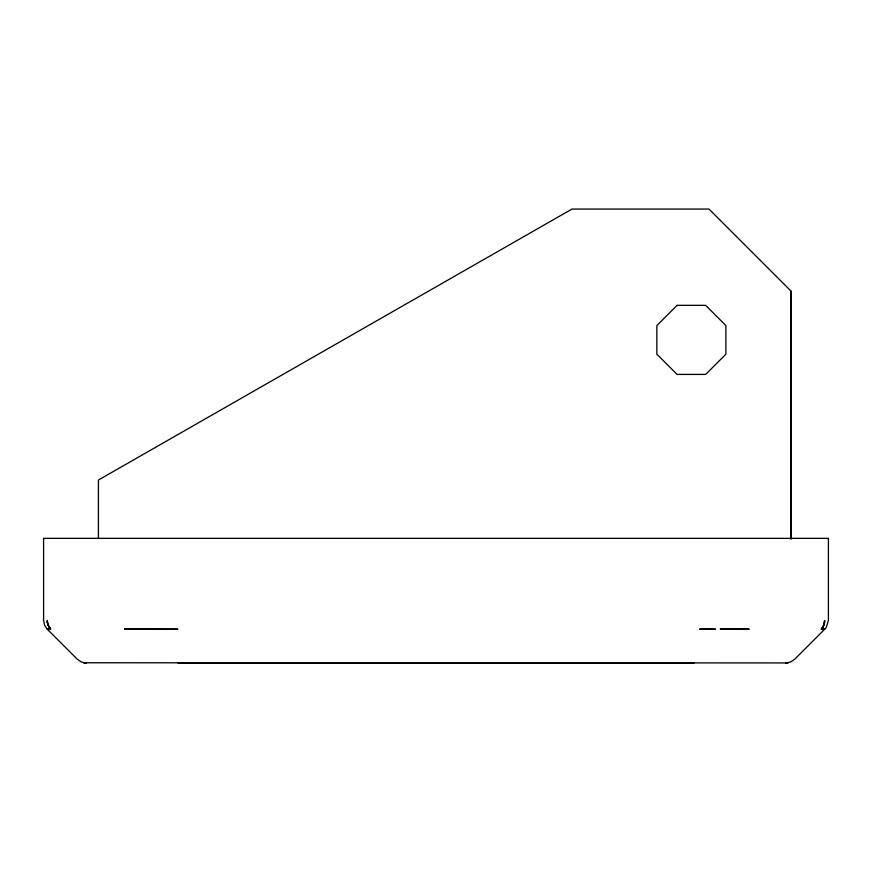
<?xml version="1.0" encoding="UTF-8"?>
<svg xmlns="http://www.w3.org/2000/svg" width="872" height="872" viewBox="0 0 872 872"><rect width="100%" height="100%" fill="white"/><g stroke="black" fill="none" stroke-linecap="round" stroke-linejoin="round"><path stroke-width="1.31" d="M791.024 291.106L791.024 538.951L791.024 291.106L708.991 209.073L571.967 209.073L98.416 480.036L98.416 538.122M47.197 621.747L47.361 620.395L47.742 624.374L50.783 629.203L48.81 626.815L47.197 621.747L47.742 624.374L50.347 628.963M734.159 629.203L720.196 628.963L749.212 629.203L720.654 629.203M824.803 621.747L823.19 626.815L821.217 629.203L824.749 629.203L826.296 627.317L828.4 620.395L828.4 538.351L43.6 538.351L43.6 620.395L44.548 625.159L47.252 629.203L77.325 659.276L81.369 661.979L84.311 662.764L785.868 662.927L790.632 661.979L794.675 659.276L824.749 629.203L821.653 628.963L824.258 624.374L824.639 620.395L823.19 626.815L821.217 629.203M741.451 629.203L747.5 628.963M151.804 628.963L124.5 628.963L177.899 629.203L124.914 629.203M785.868 662.927L788.299 662.687L785.737 662.927L787.688 662.764M84.311 662.764L86.263 662.927L83.701 662.687L86.132 662.927M694.101 662.927L177.899 662.927M47.633 628.963L47.077 628.963L49.246 629.203L47.633 628.963M677.075 305.342L656.845 325.572L656.845 354.174L677.075 374.404L705.677 374.404L725.896 354.174L725.896 325.572L705.677 305.342L677.075 305.342M704.02 628.963L699.606 629.203L715.629 629.203L704.02 628.963"/></g></svg>
